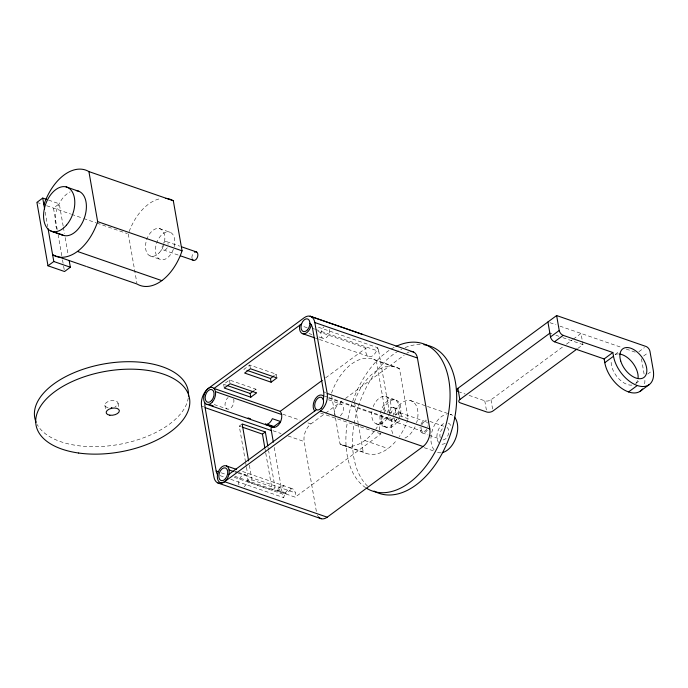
<?xml version="1.0" encoding="UTF-8"?>
<svg xmlns="http://www.w3.org/2000/svg" width="688" height="688" viewBox="0 0 688 688"><rect width="100%" height="100%" fill="white"/><g stroke="black" fill="none" stroke-linecap="round" stroke-linejoin="round"><path stroke-width="0.52" stroke-dasharray="3.44 2.58" d="M63.176 226.128L59.28 203.803L53.466 208.086L57.156 229.233M224.297 388.032L223.643 384.3L229.457 380.017L255.936 389.176L256.59 392.908M276.92 377.918L276.266 374.186L249.787 365.027L243.973 369.31L244.3 371.176M254.276 390.397L255.936 389.176M274.607 375.407L276.266 374.186M245.539 462.009L239.269 426.104L242.176 423.963M325.665 377.832L365.982 348.102A8.901 5.495 -70.9 0 0 370.058 356.728A8.901 5.495 -70.9 0 0 377.437 347.629L317.022 326.74M316.36 511.365L304.173 441.533A13.356 8.239 -70.9 0 1 310.933 423.92L324.745 413.729M325.613 413.092L342.013 401.001M345.471 398.455L404.183 355.163M246.459 467.29L249.039 482.073L251.946 479.932L275.114 487.938L268.664 450.984M249.039 482.073L272.207 490.08L275.114 487.938M277.341 490.828L284.084 485.848A8.901 5.495 -70.9 0 0 277.187 489.959L277.341 490.828L285.615 493.683L292.366 488.712L241.634 471.185M234.763 476.277L295.178 497.166L380.954 433.913A8.901 5.495 -70.9 0 1 380.584 433.457M469.078 395.376L484.773 400.803A4.455 2.339 -9.9 0 0 490.991 399.805L563.008 346.7M566.439 344.172L572.442 339.743M573.302 339.115L581.016 333.422L582.254 340.543M577.825 348.412L582.968 344.619L582.435 341.566M615.072 354.492L619.028 351.568M638.877 351.714L644.415 347.629M643.633 356.006L648.38 352.505M647.675 374.074L651.639 371.159M635.807 383.431L640.562 379.931M549.918 322.672L555.938 324.753M559.946 326.138L621.212 347.32M626.235 349.065L636.288 352.54M549.867 333.173L551.871 333.861M555.887 335.254L558.897 336.294M562.904 337.679L582.968 344.619M159.487 228.588L170.289 232.329A14.465 8.927 -70.9 0 1 169.601 255.738A14.465 8.927 -70.9 0 1 155.445 249.409A14.465 8.927 -70.9 0 1 170.289 232.329M48.564 200.105L59.28 203.803M166.702 241.669L179.62 246.132M36.92 202.367L41.787 204.044M46.655 205.729L70.572 213.994M71.586 214.346L82.732 218.199M83.738 218.543L95.899 222.749M96.905 223.101L127.297 233.602M163.52 249.976L178.416 255.128M150.001 255.884L160.811 259.625M312.567 328.408L314.571 329.105M315.568 329.449L378.77 351.301L389.468 412.619M303.907 326.637L307.218 327.78M317.976 331.504L365.982 348.102M309.024 333.517L311.999 334.549M318.948 336.957L322.921 338.324M315.405 338.083L318.432 339.124M319.447 339.476L368.957 356.599M373.636 359.368L396.606 367.306M331.547 393.106A45.632 28.156 -70.9 0 1 376.31 360.667L399.479 368.682L408.216 418.734A45.632 28.156 -70.9 0 1 399.367 436.57M458.285 391.644L465.157 394.018M410.555 400.631L426.448 406.118M427.437 406.462L451.483 414.787M385.65 396.503L396.451 400.244M393.261 407.365L396.967 408.655M429.828 421.409L443.726 426.216M399.805 412.671L426.285 421.83M376.31 360.667L385.039 410.719L408.216 418.734M323.635 391.842L325.639 392.53M324.77 396.125L327.789 397.165M328.795 397.518L388.118 418.02M328.709 398.128L389.95 419.31A13.356 8.239 -70.9 0 0 390.053 417.169M394.594 418.158A5.117 3.156 -70.9 0 0 396.142 422.226L422.621 431.376M388.883 419.964L392.59 421.254A6.674 4.119 -70.9 0 0 397.096 418.906M328.468 399.754L341.377 404.226M422.062 432.829L428.022 434.893M429.02 435.237L439.942 439.013M376.164 423.799L386.966 427.54M424.238 447.69L433.388 450.864M320.539 413.024L380.954 433.913M223.643 384.3L226.593 385.314M364.838 440.535L388.015 448.542M282.768 414.176L299.865 420.093M307.914 422.879L310.933 423.92M335.477 417.84L340.027 443.915L363.204 451.93A45.632 28.156 -70.9 0 0 396.623 440.217M342.701 445.213L366.068 453.297M214.174 404.527L227.092 408.99M201.558 406.049L203.571 406.746M272.99 430.748L281.039 433.535M288.074 435.968L304.173 441.533M239.269 426.104L241.282 426.801M234.617 471.108L237.601 472.14M238.59 472.484L245.539 474.883M234.892 471.968L237.377 472.828M238.203 473.112L295.307 492.857M277.187 489.959L285.468 492.823L285.615 493.683M221.192 472.802L226.214 474.539M234.238 477.309L282.39 493.958A13.356 8.239 -70.9 0 0 283.723 497.63A8.901 5.495 -70.9 0 1 291.101 488.54A8.901 5.495 -70.9 0 1 295.178 497.166M219.997 475.597L224.133 477.033M230.755 479.321L283.723 497.63M641.431 358.792L644.149 374.341M490.991 399.805L492.582 408.964M484.773 400.803L486.373 409.962M354.647 402.91L358.104 422.724M358.285 423.774L363.204 451.93M331.659 395.944L335.297 416.799M274.271 447.449L282.39 493.958M267.924 446.761L268.483 449.926M265.026 448.903L265.577 452.068M265.757 453.125L272.207 490.08M249.787 365.027L250.432 368.759M249.366 465.148L251.946 479.932M245.719 463.067L246.278 466.232M229.457 380.017L229.947 382.812M128.303 233.954L136.86 282.966M118.052 403.134L118.861 407.795M104.868 405.249L105.677 409.91M63.356 227.178L64.448 233.43M65.179 237.601L68.086 254.293M58.084 234.513L62.324 258.826M62.513 259.883L63.434 265.172M63.614 266.23L64.543 271.519M45.167 212.067L47.713 226.67M163.443 243.139A4.455 2.743 -70.9 0 1 166.453 241.583A4.455 2.743 -70.9 0 1 168.087 244.395M167.244 247.775A4.455 2.743 -70.9 0 1 163.391 249.907A4.455 2.743 -70.9 0 1 162.445 245.134M191.952 257.923A4.455 2.743 -70.9 0 1 193.483 253.124M57.052 229.396A23.375 14.422 -70.9 0 1 70.185 191.892M129.163 231.538A45.632 28.156 -70.9 0 1 160.975 198.557M188.28 397.845A77.899 40.936 -9.9 0 1 118.852 444.457A77.899 40.936 -9.9 0 1 37.221 424.591M108.076 407.657A6.674 3.509 -9.9 0 1 106.365 402.566A6.674 3.509 -9.9 0 1 116.401 401.216A6.674 3.509 -9.9 0 1 115.034 406.728M396.555 419.508A14.465 8.927 -70.9 0 1 380.627 421.95A14.465 8.927 -70.9 0 1 390.01 399.651A14.465 8.927 -70.9 0 1 398.275 415.406M385.039 410.719A45.632 28.156 -70.9 0 1 375.717 429.235M373.868 431.686A45.632 28.156 -70.9 0 1 340.027 443.915M390.586 413.849A6.674 4.119 -70.9 0 1 396.572 408.509A6.674 4.119 -70.9 0 1 398.576 415.913M392.564 421.245A6.674 4.119 -70.9 0 1 390.122 417.023M406.771 353.254A13.356 8.239 -70.9 0 1 409.24 351.921M377.437 347.629A13.356 8.239 -70.9 0 1 378.77 351.301M317.882 516.095A13.356 8.239 -70.9 0 1 317.417 515.26M379.441 430.155A8.901 5.495 -70.9 0 1 382.941 419.972A8.901 5.495 -70.9 0 1 389.95 419.31M383.104 410.082A14.465 8.927 -70.9 0 1 399.332 402.91A14.465 8.927 -70.9 0 1 392.857 426.233A14.465 8.927 -70.9 0 1 381.917 414.348M354.466 401.869A45.632 28.156 -70.9 0 1 399.479 368.682M373.171 406.651A14.465 8.927 -70.9 0 1 389.408 399.479A14.465 8.927 -70.9 0 1 382.924 422.802A14.465 8.927 -70.9 0 1 371.984 410.917M387.275 412.705A6.674 4.119 -70.9 0 1 393.459 407.425A6.674 4.119 -70.9 0 1 395.041 415.423M393.785 417.754A6.674 4.119 -70.9 0 1 389.073 420.041A6.674 4.119 -70.9 0 1 386.811 415.285M233.731 399.066A6.674 4.119 -70.9 0 1 230.841 408.053A6.674 4.119 -70.9 0 1 225.225 406.462A6.674 4.119 -70.9 0 1 228.115 397.475M329.741 329.406A6.674 4.119 -70.9 0 1 326.164 337.791A6.674 4.119 -70.9 0 1 320.986 335.477A6.674 4.119 -70.9 0 1 323.953 326.817M238.899 484.816A6.674 4.119 -70.9 0 1 241.918 475.718A6.674 4.119 -70.9 0 1 247.474 477.739A6.674 4.119 -70.9 0 1 244.128 486.708M334.884 414.623A6.674 4.119 -70.9 0 1 337.619 405.172A6.674 4.119 -70.9 0 1 343.346 407.236A6.674 4.119 -70.9 0 1 339.571 416.317M448.301 423.094A11.128 6.871 -70.9 0 1 451.405 427.3M445.282 443.244A11.128 6.871 -70.9 0 1 441.008 444.087M438.617 442.513A11.128 6.871 -70.9 0 1 437.843 431.187A11.128 6.871 -70.9 0 1 445.48 422.828M367.538 486.124A77.899 48.074 -70.9 0 1 356.023 414.563A77.899 48.074 -70.9 0 1 401.826 349.108M405.129 347.603A77.899 48.074 -70.9 0 1 420.867 344.464M365.698 487.697A77.899 48.074 -70.9 0 1 347.277 422.63M347.947 418.829A77.899 48.074 -70.9 0 1 394.405 347.234M421.77 424.823A5.117 3.156 -70.9 0 1 427.463 423.06M427.833 425.889A5.117 3.156 -70.9 0 1 427.764 426.388M426.655 429.286A5.117 3.156 -70.9 0 1 422.767 431.436A5.117 3.156 -70.9 0 1 421.073 427.317M395.514 415.199A5.117 3.156 -70.9 0 1 399.659 412.611A5.117 3.156 -70.9 0 1 401.285 417.229M399.9 420.531A5.117 3.156 -70.9 0 1 396.142 422.226M427.325 430.103A6.674 4.119 -70.9 0 1 422.26 432.907A6.674 4.119 -70.9 0 1 420.041 427.532M420.953 424.281A6.674 4.119 -70.9 0 1 426.44 420.23M447.08 427.454A6.674 4.119 -70.9 0 1 447.957 435.478A6.674 4.119 -70.9 0 1 441.928 439.701M440.208 437.645A6.674 4.119 -70.9 0 1 443.734 427.609M450.279 414.365A20.029 12.367 -70.9 0 1 452.618 415.406M440.922 452.816A20.029 12.367 -70.9 0 1 437.147 452.154M434.051 449.746A20.029 12.367 -70.9 0 1 432.657 429.355A20.029 12.367 -70.9 0 1 446.4 414.314M392.839 433.621A20.029 12.367 -70.9 0 1 404.338 401.353A20.029 12.367 -70.9 0 1 416.584 422.836M415.105 426.698A20.029 12.367 -70.9 0 1 403.813 438.531M631.945 385.108A17.802 10.432 53.6 0 1 617.686 377.531A17.802 10.432 53.6 0 1 611.202 361.037M615.218 354.552A17.802 10.432 53.6 0 1 618.495 353.942M637.604 380.464A17.802 10.432 53.6 0 1 635.85 383.336M644.888 380.369A26.712 15.643 53.6 0 1 644.553 384.171M159.668 252.298A14.465 8.927 -70.9 0 0 160.356 228.889A14.465 8.927 -70.9 0 0 145.521 245.969A14.465 8.927 -70.9 0 0 159.668 252.298"/><path stroke-width="1.03" d="M46.621 199.425L42.725 198.084L36.92 202.367L47.988 265.792L64.543 271.519L70.348 267.236L69.178 260.546M47.988 265.792L53.793 261.509L70.348 267.236M301.55 323.893L213.994 388.453L280.205 411.347L322.233 380.361M227.573 385.658L250.131 393.459L253.451 391.008M246.915 370.325L270.461 378.469L273.781 376.018M250.785 397.191L256.59 392.908L230.11 383.749L224.297 388.032L250.785 397.191L250.131 393.459M271.106 382.201L276.92 377.918L250.432 368.759L244.627 373.042L271.106 382.201L270.461 378.469M242.296 427.153L262.446 434.119L265.344 431.978L267.744 445.704M273.893 426.526L280.644 421.555L272.362 418.691A8.901 5.495 -70.9 0 1 265.774 424.53L274.048 427.394L273.893 426.526L267.46 424.298M228.975 474.273L316.532 409.704M224.589 481.712L320.427 411.046A13.356 8.239 -70.9 0 0 327.187 393.424L314.812 322.534A13.356 8.239 -70.9 0 0 304.148 317.77L208.318 388.436A13.356 8.239 -70.9 0 0 201.558 406.049L213.925 476.939A13.356 8.239 -70.9 0 0 224.589 481.712L327.213 517.195L423.051 446.529A13.356 8.239 -70.9 0 0 429.811 428.916L417.435 358.027A13.356 8.239 -70.9 0 0 410.994 351.551M457.735 391.403A4.455 2.339 -9.9 0 1 457.881 388.359L556.626 315.551L646.006 346.46A4.455 2.606 53.6 0 1 649.962 351.336L653.222 369.989A26.712 15.643 53.6 0 1 637.269 385.512L628.557 391.936M576.965 349.04L492.943 411.003A4.455 2.339 -9.9 0 1 486.726 412L460.246 402.841A4.455 2.339 -9.9 0 1 459.833 399.556L549.867 333.173M637.269 385.512A26.712 15.643 53.6 0 1 613.498 356.255L612.845 352.523L604.133 358.947L554.476 341.781A4.455 2.606 53.6 0 1 550.52 336.905L559.232 330.481L556.626 315.551M554.476 341.781L563.188 335.357L612.845 352.523M642.532 388.987A26.712 15.643 53.6 0 1 621.685 388.35A26.712 15.643 53.6 0 1 604.786 362.679L613.498 356.255M640.201 391.257L648.913 384.833M43.894 204.766A45.632 28.156 -70.9 0 1 88.907 171.579L173.324 200.767L182.053 250.819A45.632 28.156 -70.9 0 1 137.041 284.015L86.998 266.703M66.134 186.904L79.129 191.402M181.606 246.82L196.501 251.971M55.737 255.893L52.632 254.827A45.632 28.156 -70.9 0 0 97.644 221.631L182.053 250.819M180.402 255.816L193.311 260.279M413.505 351.989L310.082 316.222L362.524 334.411M50.817 230.996L62.402 235.004M52.228 231.486L63.812 235.494M314.812 322.534L417.435 358.027M77.443 251.447L161.861 280.635M302.264 333.534L314.39 337.731M56.769 256.254L86.146 266.411M327.187 393.424L429.811 428.916M320.427 411.046L423.051 446.529M215.421 391.61L281.633 414.503M209.969 404.785L213.28 405.929M248.041 417.943L250.518 418.803M206.985 404.398L273.213 427.291M205.007 403.065A13.356 8.239 -70.9 0 0 205.11 407.64L271.313 430.533L273.342 442.16M265.344 431.978L242.176 423.963L248.626 460.926M226.472 465.939A8.901 5.495 -70.9 0 1 226.051 480.344A8.901 5.495 -70.9 0 1 217.339 476.457A8.901 5.495 -70.9 0 1 226.472 465.939L236.586 469.44M229.095 469.964L233.241 471.392M205.11 407.64L216.178 471.065L218.182 471.762M217.864 482.976L321.287 518.743M604.133 358.947L604.786 362.679M547.915 321.975L550.52 336.905M457.881 388.359L459.833 399.556M265.62 423.662L265.774 424.53M262.446 434.119L264.837 447.845M88.907 171.579L97.644 221.631M42.725 198.084L44.617 208.937M48.083 228.751L53.793 261.509M194.515 252.212A4.455 2.743 -70.9 0 1 197.809 253.984A4.455 2.743 -70.9 0 1 195.822 259.643A4.455 2.743 -70.9 0 1 192.167 258.912M76.248 190.653A23.375 14.422 -70.9 0 1 84.383 217.976A23.375 14.422 -70.9 0 1 61.086 234.273M165.817 198.359A45.632 28.156 -70.9 0 1 173.324 200.767M36.086 422.251A77.899 40.936 -9.9 0 1 104.851 363.789A77.899 40.936 -9.9 0 1 188.469 396.125M111.886 407.674A6.674 3.509 -9.9 0 1 111.207 407.769M280.205 411.347A8.901 5.495 -70.9 0 1 279.878 423.077A8.901 5.495 -70.9 0 1 271.476 426.268M327.213 517.195A13.356 8.239 -70.9 0 1 318.415 516.851M271.313 430.533A13.356 8.239 -70.9 0 1 271.175 426.276M217.511 474.737A13.356 8.239 -70.9 0 1 216.178 471.065M309.918 323.197A13.356 8.239 -70.9 0 1 312.567 328.408L323.635 391.842A13.356 8.239 -70.9 0 1 323.205 399.324M311.225 324.736A8.901 5.495 -70.9 0 1 303.847 333.835A8.901 5.495 -70.9 0 1 299.77 325.209M314.751 411.02A8.901 5.495 -70.9 0 1 315.224 399.04A8.901 5.495 -70.9 0 1 323.738 396.417M423.868 344.688A77.899 48.074 -70.9 0 1 450.227 434.876A77.899 48.074 -70.9 0 1 374.04 491.043M396.013 346.425A77.899 48.074 -70.9 0 1 447.656 417.788A77.899 48.074 -70.9 0 1 366.549 488.239M454.579 417.203A20.029 12.367 -70.9 0 1 455.972 437.585A20.029 12.367 -70.9 0 1 442.229 452.627M619.673 354.036A17.802 10.432 53.6 0 1 638.094 378.056M563.188 335.357A4.455 2.606 53.6 0 1 559.232 330.481M66.426 225.2A23.375 14.422 -70.9 0 0 67.544 187.394A23.375 14.422 -70.9 0 0 43.568 214.983A23.375 14.422 -70.9 0 0 66.426 225.2M78.664 453.031A77.899 40.936 -9.9 0 0 189.656 399.315A77.899 40.936 -9.9 0 0 69.952 382.605A77.899 40.936 -9.9 0 0 78.664 453.031M109.839 415.199A6.674 3.509 -9.9 0 0 119.351 410.598A6.674 3.509 -9.9 0 0 109.091 409.162A6.674 3.509 -9.9 0 0 109.839 415.199M212.429 401.938A8.901 5.495 -70.9 0 0 212.755 387.568A8.901 5.495 -70.9 0 0 203.665 398.18A8.901 5.495 -70.9 0 0 212.429 401.938M307.527 329.801A6.674 4.119 -70.9 0 0 307.846 319A6.674 4.119 -70.9 0 0 300.991 326.886A6.674 4.119 -70.9 0 0 307.527 329.801M321.287 408.053A6.674 4.119 -70.9 0 0 321.425 397.32A6.674 4.119 -70.9 0 0 314.665 405.378A6.674 4.119 -70.9 0 0 321.287 408.053M211.689 400.468A6.674 4.119 -70.9 0 0 212.007 389.666A6.674 4.119 -70.9 0 0 205.153 397.552A6.674 4.119 -70.9 0 0 211.689 400.468M225.363 478.822A6.674 4.119 -70.9 0 0 225.681 468.021A6.674 4.119 -70.9 0 0 218.827 475.898A6.674 4.119 -70.9 0 0 225.363 478.822M620.696 360.951A17.802 10.432 53.6 0 0 643.727 377.592A17.802 10.432 53.6 0 0 635.652 350.82A17.802 10.432 53.6 0 0 620.696 360.951"/></g></svg>
